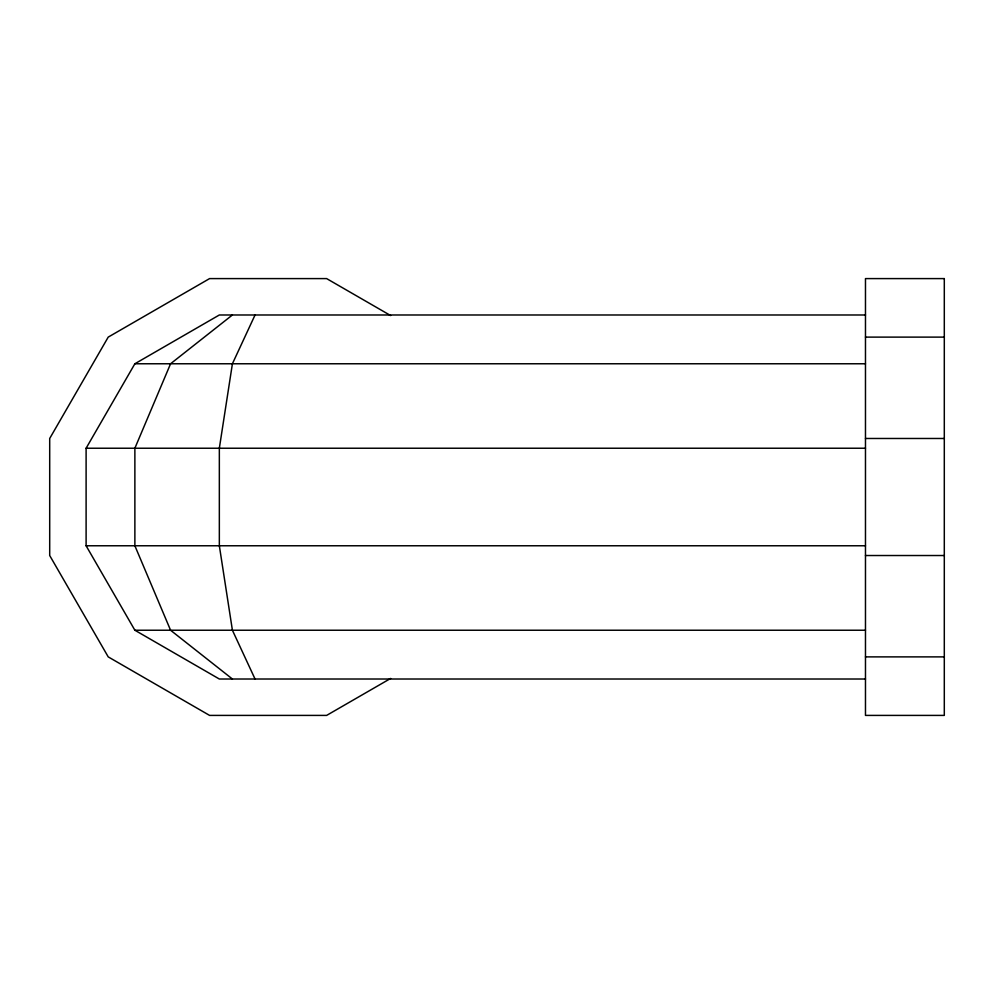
<?xml version="1.0" encoding="UTF-8"?>
<svg xmlns="http://www.w3.org/2000/svg" width="994" height="994" viewBox="0 0 994 994"><rect width="100%" height="100%" fill="white"/><g stroke="black" fill="none" stroke-linecap="round" stroke-linejoin="round"><path stroke-width="1.49" d="M255.048 314.986L232.41 363.767L219.339 448.232L219.339 545.768L232.41 630.233L255.048 679.014M865.476 679.014L219.339 679.014L134.873 630.233L86.105 545.768L86.105 448.232L134.873 363.767L219.339 314.986L865.476 314.986M232.41 314.986L170.57 363.767L134.873 448.232L134.873 545.768L170.57 630.233L232.41 679.014M390.654 678.442L326.628 715.407L209.585 715.407L108.222 656.885L49.7 555.522L49.7 438.478L108.222 337.115L209.585 278.593L326.628 278.593L390.654 315.558M865.476 337.115L944.3 337.115M134.873 363.767L865.476 363.767M865.476 438.478L944.3 438.478M86.105 448.232L865.476 448.232M86.105 545.768L865.476 545.768M865.476 555.522L944.3 555.522M134.873 630.233L865.476 630.233M865.476 656.885L944.3 656.885M944.3 278.593L865.476 278.593L865.476 715.407L944.3 715.407L944.3 278.593"/></g></svg>
